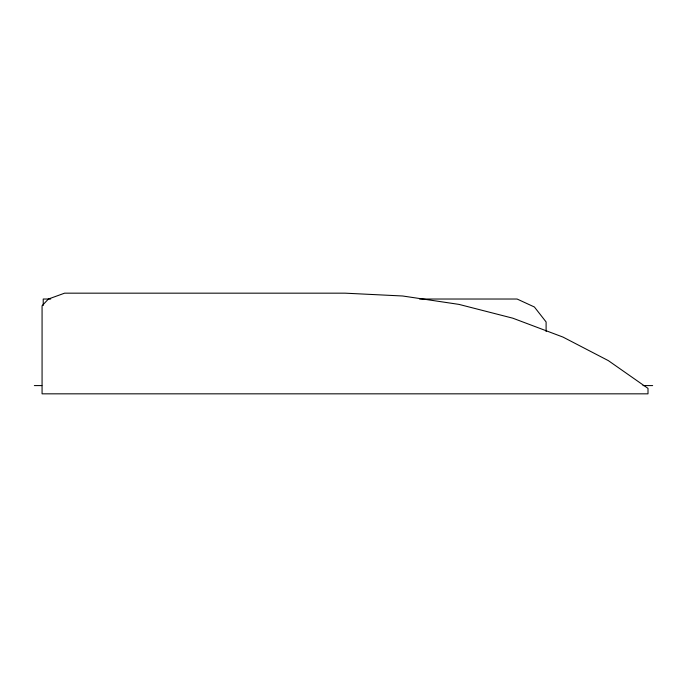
<?xml version="1.0" encoding="UTF-8"?>
<svg xmlns="http://www.w3.org/2000/svg" width="687" height="687" viewBox="0 0 687 687"><rect width="100%" height="100%" fill="white"/><g stroke="black" fill="none" stroke-linecap="round" stroke-linejoin="round"><path stroke-width="1.03" d="M50.726 299.025L43.221 299.025L43.221 305.432M419.525 299.025L517.088 299.025L534.4 306.995L546.105 321.963L546.105 331.512M34.35 385.587L41.864 385.587M642.989 385.587L652.65 385.587M48.434 299.025L42.07 305.758L42.07 393.831L648.004 393.831L648.004 388.387L608.381 360.649L562.988 337.085L512.82 318.193L458.976 304.393L402.642 295.994L345.037 293.169L64.604 293.169L48.434 299.025"/></g></svg>
